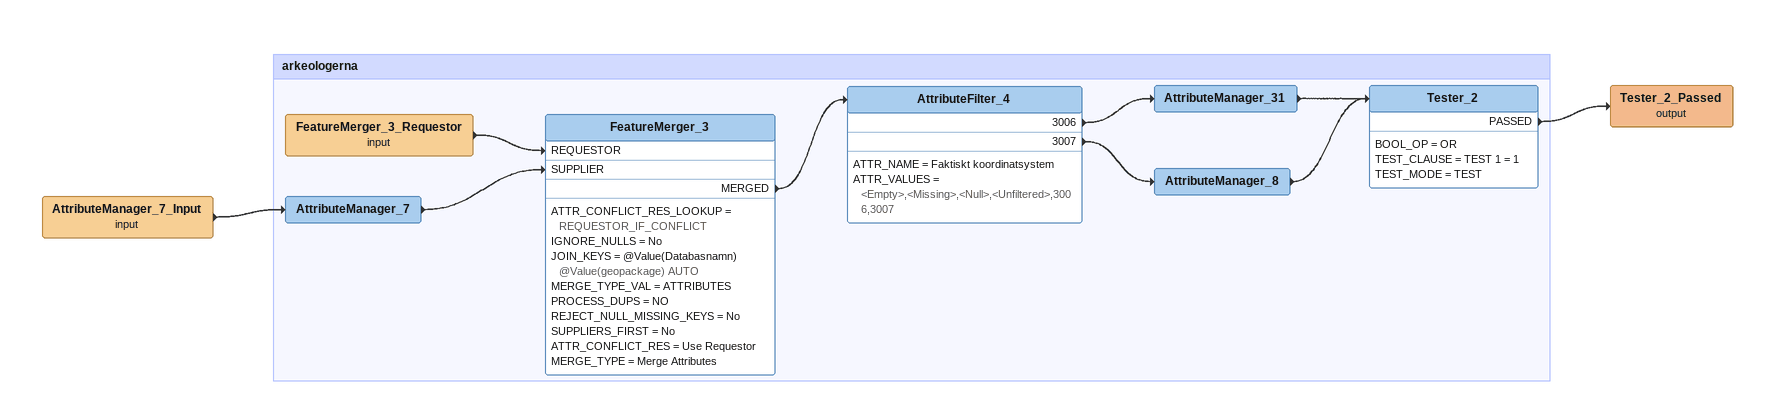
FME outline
AttributeManager_7_Input (input)
    -> AttributeManager_7
Tester_2_Passed (output)

Bookmark: arkeologerna
AttributeManager_7
    -> FeatureMerger_3 [SUPPLIER]
FeatureMerger_3_Requestor (input)
    -> FeatureMerger_3 [REQUESTOR]
FeatureMerger_3
    ATTR_CONFLICT_RES_LOOKUP = REQUESTOR_IF_CONFLICT
    IGNORE_NULLS = No
    JOIN_KEYS = @Value(Databasnamn) @Value(geopackage) AUTO
    MERGE_TYPE_VAL = ATTRIBUTES
    PROCESS_DUPS = NO
    REJECT_NULL_MISSING_KEYS = No
    SUPPLIERS_FIRST = No
    ATTR_CONFLICT_RES = Use Requestor
    MERGE_TYPE = Merge Attributes
    MERGED -> AttributeFilter_4
AttributeFilter_4
    ATTR_NAME = Faktiskt koordinatsystem
    ATTR_VALUES = <Empty>,<Missing>,<Null>,<Unfiltered>,3006,3007
    3006 -> AttributeManager_31
    3007 -> AttributeManager_8
AttributeManager_31
    -> Tester_2
AttributeManager_8
    -> Tester_2
Tester_2
    BOOL_OP = OR
    TEST_CLAUSE = TEST 1 = 1
    TEST_MODE = TEST
    PASSED -> Tester_2_Passed (output)
